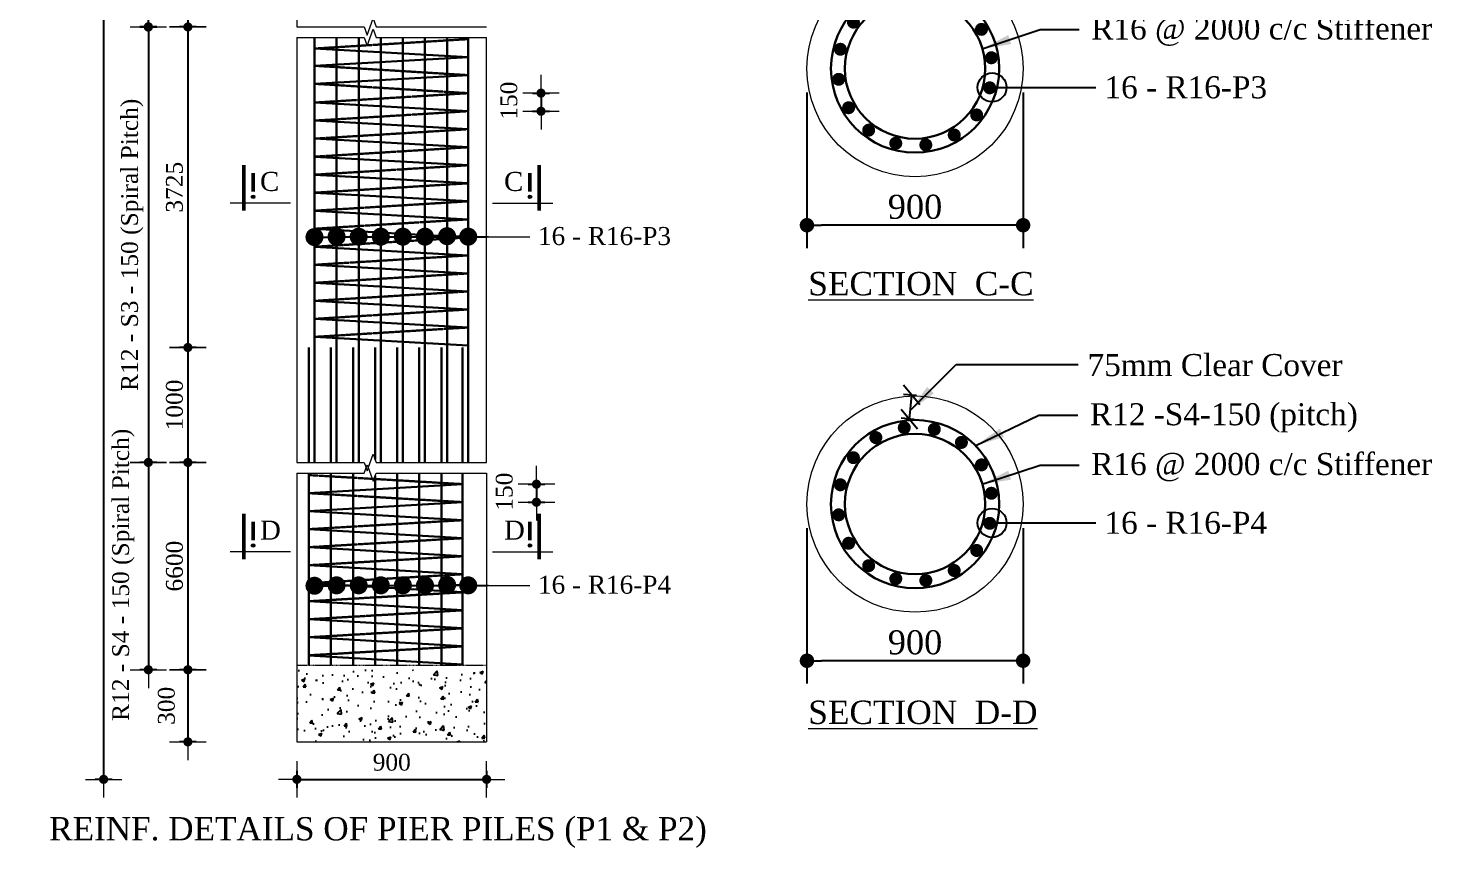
# Model space of a CAD drawing. Header units: inches. Extents: x -396 to 84373, y -33132 to 10226.
# Drawn here: x 43825 to 49669, y 1492 to 4904 of the extents above; entities that cross this region are included whole.
import ezdxf

# ---------------------------------------------------------------- set-up
doc = ezdxf.new("R2010")
doc.units = ezdxf.units.IN
doc.header["$LTSCALE"] = 15
doc.header["$MEASUREMENT"] = 0
doc.header["$PDMODE"] = 3
doc.header["$PDSIZE"] = -15
doc.linetypes.add('DASHED2', pattern=[0.375, 0.25, -0.125])
doc.linetypes.add('DASHEDX2', pattern=[38.099999999999994, 25.4, -12.7])
for name, color, linetype, lineweight in [('dim', 7, 'Continuous', 18), ('L.L', 200, 'Continuous', 18), ('Reinf.', 12, 'Continuous', 30), ('text', 7, 'Continuous', 20)]:
    doc.layers.add(name, color=color, linetype=linetype, lineweight=lineweight)
doc.layers.add('HATCH', color=35, linetype='Continuous')
doc.styles.get("Standard").update_dxf_attribs({"font": 'times.ttf'})
doc.dimstyles.new('ALTER', dxfattribs={"dimtxt": 110, "dimasz": 65, "dimexe": 95, "dimexo": 100, "dimgap": 30, "dimtad": 1, "dimdec": 0, "dimzin": 0, "dimdsep": 46, "dimtxsty": 'Standard', "dimblk": 'DOT', "dimcen": 35, "dimadec": 0, "dimazin": 0, "dimtfac": 1, "dimtdec": 0, "dimtofl": 0, "dimtmove": 0, "dimatfit": 3, "dimfxl": 1, "dimtolj": 1, "dimtzin": 0, "dimarcsym": 0})
doc.dimstyles.new('ISO-25', dxfattribs={"dimtxt": 75, "dimasz": 50, "dimexe": 95, "dimexo": 75.625, "dimgap": 60, "dimtad": 1, "dimdec": 1, "dimdsep": 46, "dimtxsty": 'Standard', "dimblk": 'DOT', "dimcen": 52.5, "dimclrd": 256, "dimclre": 256, "dimclrt": 256, "dimadec": 0, "dimazin": 0, "dimtfac": 1, "dimtdec": 1, "dimtix": 1, "dimtmove": 0, "dimatfit": 3, "dimldrblk": 'DOT', "dimfxl": 1, "dimlwd": -1, "dimarcsym": 0})
doc.dimstyles.new('ISO-70', dxfattribs={"dimscale": 0, "dimtxt": 70, "dimasz": 0.75, "dimexe": 35, "dimexo": 35, "dimgap": 20, "dimtad": 1, "dimdec": 0, "dimlfac": -1, "dimzin": 1, "dimdsep": 46, "dimtxsty": 'Standard', "dimblk": 'DIM', "dimcen": 60, "dimclrd": 256, "dimclre": 256, "dimclrt": 256, "dimadec": 0, "dimazin": 0, "dimtfac": 1, "dimtdec": 0, "dimtix": 1, "dimtofl": 0, "dimtmove": 0, "dimatfit": 3, "dimldrblk": 'DOT', "dimfxl": 35, "dimfxlon": 1, "dimtolj": 1, "dimlwd": 25, "dimarcsym": 0})

# ---------------------------------------------------------------- blocks, each defined once
blk = doc.blocks.new('DIM')
at = {"layer": 'dim'}
for p, q in [((0, -101.4035087719276), (0, 101.4035087719276)), ((-101.4035087719312, 0), (101.4035087719312, 0))]:
    blk.add_line(p, q, dxfattribs=at)
at = {"layer": 'dim', "const_width": 25.35087719298245}
blk.add_lwpolyline([(-12.67543859648868, 0, 1), (12.67543859648868, 0, 1)], format="xyb", close=True, dxfattribs=at)
blk = doc.blocks.new('*D159')
at = {"layer": 'Defpoints', "color": 0, "ltscale": 30, "transparency": 16777216}
for p in [(44414.54111169826, 9169.487489199735), (44139.99270461674, 1777.32630609406), (44868.26930997288, 1777.32630609406)]:
    blk.add_point(p, dxfattribs=at)
at = {"layer": 'dim', "lineweight": -2, "ltscale": 30, "transparency": 16777216}
for p, q in [((44174.99270461674, 9169.487489199735), (44104.99270461674, 9169.487489199735)), ((44174.99270461674, 1777.32630609406), (44104.99270461674, 1777.32630609406))]:
    blk.add_line(p, q, dxfattribs=at)
at = {"layer": 'dim', "lineweight": 25, "ltscale": 30, "transparency": 16777216}
blk.add_line((44139.99270461674, 9168.737489199735), (44139.99270461674, 1778.07630609406), dxfattribs=at)
at = {"layer": 'dim', "lineweight": 25, "ltscale": 30, "transparency": 16777216, "xscale": 0.75, "yscale": 0.75, "zscale": 0.75}
for p, rotation in [((44139.99270461674, 9169.487489199735), 90), ((44139.99270461674, 1777.32630609406), 270)]:
    blk.add_blockref('DIM', p, dxfattribs=dict(at, rotation=rotation))
at = {"layer": 'dim', "lineweight": 15, "ltscale": 30, "transparency": 16777216, "insert": (44084.38708096858, 5473.40689764689), "char_height": 70, "width": 255.1108508614243, "attachment_point": 5, "rotation": 90}
blk.add_mtext('\\A1;33000', dxfattribs=at)
blk = doc.blocks.new('_Dot')
at = {"color": 0, "linetype": 'ByBlock', "lineweight": -2}
blk.add_line((-0.5, 0), (-1, 0), dxfattribs=at)
at = {"color": 0, "linetype": 'ByBlock', "const_width": 0.5}
blk.add_lwpolyline([(-0.25, 0, 1), (0.25, 0, 1)], format="xyb", close=True, dxfattribs=at)
blk = doc.blocks.new('*D180')
at = {"layer": 'Defpoints', "color": 0, "ltscale": 30, "transparency": 16777216}
for p in [(44944.3219415518, 5386.980550556373), (44490.59374327779, 4908.597029409548), (44944.32194155185, 4908.597029409548)]:
    blk.add_point(p, dxfattribs=at)
at = {"layer": 'dim', "lineweight": -2, "ltscale": 30, "transparency": 16777216}
for p, q in [((44525.59374327779, 5386.980550556373), (44455.59374327779, 5386.980550556373)), ((44525.59374327779, 4908.597029409548), (44455.59374327779, 4908.597029409548))]:
    blk.add_line(p, q, dxfattribs=at)
at = {"layer": 'dim', "lineweight": 25, "ltscale": 30, "transparency": 16777216}
blk.add_line((44490.59374327779, 5386.230550556373), (44490.59374327779, 4909.347029409548), dxfattribs=at)
at = {"layer": 'dim', "lineweight": 25, "ltscale": 30, "transparency": 16777216, "xscale": 0.75, "yscale": 0.75, "zscale": 0.75}
for p, rotation in [((44490.59374327779, 5386.980550556373), 90), ((44490.59374327779, 4908.597029409548), 270)]:
    blk.add_blockref('DIM', p, dxfattribs=dict(at, rotation=rotation))
at = {"layer": 'dim', "lineweight": 15, "ltscale": 30, "transparency": 16777216, "insert": (44434.88718235493, 5147.788789982947), "char_height": 70, "attachment_point": 5, "rotation": 90}
blk.add_mtext('\\A1;1275', dxfattribs=at)
blk = doc.blocks.new('*D181')
at = {"layer": 'Defpoints', "color": 0, "ltscale": 30, "transparency": 16777216}
for p in [(44944.3219415518, 4908.597029409548), (44490.59374327838, 3574.43450463821), (44947.03076759282, 3574.43450463821)]:
    blk.add_point(p, dxfattribs=at)
at = {"layer": 'dim', "lineweight": -2, "ltscale": 30, "transparency": 16777216}
for p, q in [((44525.59374327838, 4908.597029409548), (44455.59374327838, 4908.597029409548)), ((44525.59374327838, 3574.43450463821), (44455.59374327838, 3574.43450463821))]:
    blk.add_line(p, q, dxfattribs=at)
at = {"layer": 'dim', "lineweight": 25, "ltscale": 30, "transparency": 16777216}
blk.add_line((44490.59374327838, 4907.847029409548), (44490.59374327838, 3575.18450463821), dxfattribs=at)
at = {"layer": 'dim', "lineweight": 25, "ltscale": 30, "transparency": 16777216, "xscale": 0.75, "yscale": 0.75, "zscale": 0.75}
for p, rotation in [((44490.59374327838, 4908.597029409548), 90), ((44490.59374327838, 3574.43450463821), 270)]:
    blk.add_blockref('DIM', p, dxfattribs=dict(at, rotation=rotation))
at = {"layer": 'dim', "lineweight": 15, "ltscale": 30, "transparency": 16777216, "insert": (44434.88718235552, 4241.515767023865), "char_height": 70, "attachment_point": 5, "rotation": 90}
blk.add_mtext('\\A1;3725', dxfattribs=at)
blk = doc.blocks.new('*D183')
at = {"layer": 'Defpoints', "color": 0, "ltscale": 30, "transparency": 16777216}
for p in [(44326.11648761338, 6691.27574923672), (44402.16911919197, 6691.27574923672), (44490.59374327752, 4909.347029409544)]:
    blk.add_point(p, dxfattribs=at)
at = {"layer": 'dim', "lineweight": -2, "ltscale": 30, "transparency": 16777216}
for p, q in [((44361.11648761338, 6691.27574923672), (44291.11648761338, 6691.27574923672)), ((44361.11648761338, 4909.347029409544), (44291.11648761338, 4909.347029409544))]:
    blk.add_line(p, q, dxfattribs=at)
at = {"layer": 'dim', "lineweight": 25, "ltscale": 30, "transparency": 16777216}
blk.add_line((44326.11648761338, 4910.097029409544), (44326.11648761338, 6690.52574923672), dxfattribs=at)
at = {"layer": 'dim', "lineweight": 25, "ltscale": 30, "transparency": 16777216, "xscale": 0.75, "yscale": 0.75, "zscale": 0.75}
for p, rotation in [((44326.11648761338, 6691.27574923672), 90), ((44326.11648761338, 4909.347029409544), 270)]:
    blk.add_blockref('DIM', p, dxfattribs=dict(at, rotation=rotation))
at = {"layer": 'dim', "lineweight": 15, "ltscale": 30, "transparency": 16777216, "insert": (44259.18065488085, 5800.311389323118), "char_height": 70, "attachment_point": 5, "rotation": 90}
blk.add_mtext('\\A1;R12 - S2 - 125 (Spiral Pitch)', dxfattribs=at)
blk = doc.blocks.new('*D184')
at = {"layer": 'Defpoints', "color": 0, "ltscale": 30, "transparency": 16777216}
for p in [(44490.59374327752, 4907.847029409544), (44326.11648761344, 3096.050983491372), (44566.64637485643, 3096.050983491372)]:
    blk.add_point(p, dxfattribs=at)
at = {"layer": 'dim', "lineweight": -2, "ltscale": 30, "transparency": 16777216}
for p, q in [((44361.11648761344, 4907.847029409544), (44291.11648761344, 4907.847029409544)), ((44361.11648761344, 3096.050983491372), (44291.11648761344, 3096.050983491372))]:
    blk.add_line(p, q, dxfattribs=at)
at = {"layer": 'dim', "lineweight": 25, "ltscale": 30, "transparency": 16777216}
blk.add_line((44326.11648761344, 4907.097029409544), (44326.11648761344, 3096.800983491372), dxfattribs=at)
at = {"layer": 'dim', "lineweight": 25, "ltscale": 30, "transparency": 16777216, "xscale": 0.75, "yscale": 0.75, "zscale": 0.75}
for p, rotation in [((44326.11648761344, 4907.847029409544), 90), ((44326.11648761344, 3096.050983491372), 270)]:
    blk.add_blockref('DIM', p, dxfattribs=dict(at, rotation=rotation))
at = {"layer": 'dim', "lineweight": 15, "ltscale": 30, "transparency": 16777216, "insert": (44259.18065488091, 4001.949006450444), "char_height": 70, "attachment_point": 5, "rotation": 90}
blk.add_mtext('\\A1;R12 - S3 - 150 (Spiral Pitch)', dxfattribs=at)
blk = doc.blocks.new('*D169')
at = {"layer": 'Defpoints', "color": 0, "ltscale": 30, "transparency": 16777216}
for p in [(44944.32194155181, 1896.966938955316), (45734.29699872795, 1896.966938955316), (45734.29699872795, 1777.326306094059)]:
    blk.add_point(p, dxfattribs=at)
at = {"layer": 'dim', "lineweight": -2, "ltscale": 30, "transparency": 16777216}
for p, q in [((44944.32194155181, 1812.326306094059), (44944.32194155181, 1742.326306094059)), ((45734.29699872795, 1812.326306094059), (45734.29699872795, 1742.326306094059))]:
    blk.add_line(p, q, dxfattribs=at)
at = {"layer": 'dim', "lineweight": 25, "ltscale": 30, "transparency": 16777216}
blk.add_line((44945.07194155181, 1777.326306094059), (45733.54699872795, 1777.326306094059), dxfattribs=at)
at = {"layer": 'dim', "lineweight": 25, "ltscale": 30, "transparency": 16777216, "xscale": 0.75, "yscale": 0.75, "zscale": 0.75, "rotation": 180}
blk.add_blockref('DIM', (44944.32194155181, 1777.326306094059), dxfattribs=at)
at = {"layer": 'dim', "lineweight": 25, "ltscale": 30, "transparency": 16777216, "xscale": 0.75, "yscale": 0.75, "zscale": 0.75}
blk.add_blockref('DIM', (45734.29699872795, 1777.326306094059), dxfattribs=at)
at = {"layer": 'dim', "lineweight": 15, "ltscale": 30, "transparency": 16777216, "insert": (45339.30947013988, 1848.032867016914), "char_height": 70, "attachment_point": 5}
blk.add_mtext('\\A1;900', dxfattribs=at)
blk = doc.blocks.new('*D170')
at = {"layer": 'Defpoints', "color": 0, "ltscale": 30, "transparency": 16777216}
for p in [(45734.29699872795, 2233.318953020921), (44490.59374327776, 1933.318953020921), (45734.29699872796, 1933.318953020921)]:
    blk.add_point(p, dxfattribs=at)
at = {"layer": 'dim', "lineweight": -2, "ltscale": 30, "transparency": 16777216}
for p, q in [((44525.59374327776, 2233.318953020921), (44455.59374327776, 2233.318953020921)), ((44525.59374327776, 1933.318953020921), (44455.59374327776, 1933.318953020921))]:
    blk.add_line(p, q, dxfattribs=at)
at = {"layer": 'dim', "lineweight": 25, "ltscale": 30, "transparency": 16777216}
blk.add_line((44490.59374327776, 2232.568953020921), (44490.59374327776, 1934.068953020921), dxfattribs=at)
at = {"layer": 'dim', "lineweight": 25, "ltscale": 30, "transparency": 16777216, "xscale": 0.75, "yscale": 0.75, "zscale": 0.75}
for p, rotation in [((44490.59374327776, 2233.318953020921), 90), ((44490.59374327776, 1933.318953020921), 270)]:
    blk.add_blockref('DIM', p, dxfattribs=dict(at, rotation=rotation))
at = {"layer": 'dim', "lineweight": 15, "ltscale": 30, "transparency": 16777216, "insert": (44401.37265900258, 2083.318953020927), "char_height": 70, "attachment_point": 5, "rotation": 90}
blk.add_mtext('\\A1;300', dxfattribs=at)
blk = doc.blocks.new('*D171')
at = {"layer": 'Defpoints', "color": 0, "ltscale": 30, "transparency": 16777216}
for p in [(44944.3219415519, 3096.050983491379), (44490.59374327869, 2233.318953020921), (44944.32194155185, 2233.318953020921)]:
    blk.add_point(p, dxfattribs=at)
at = {"layer": 'dim', "lineweight": -2, "ltscale": 30, "transparency": 16777216}
for p, q in [((44525.59374327869, 3096.050983491379), (44455.59374327869, 3096.050983491379)), ((44525.59374327869, 2233.318953020921), (44455.59374327869, 2233.318953020921))]:
    blk.add_line(p, q, dxfattribs=at)
at = {"layer": 'dim', "lineweight": 25, "ltscale": 30, "transparency": 16777216}
blk.add_line((44490.59374327869, 3095.300983491379), (44490.59374327869, 2234.068953020921), dxfattribs=at)
at = {"layer": 'dim', "lineweight": 25, "ltscale": 30, "transparency": 16777216, "xscale": 0.75, "yscale": 0.75, "zscale": 0.75}
for p, rotation in [((44490.59374327869, 3096.050983491379), 90), ((44490.59374327869, 2233.318953020921), 270)]:
    blk.add_blockref('DIM', p, dxfattribs=dict(at, rotation=rotation))
at = {"layer": 'dim', "lineweight": 15, "ltscale": 30, "transparency": 16777216, "insert": (44434.98811963052, 2664.684968256137), "char_height": 70, "attachment_point": 5, "rotation": 90}
blk.add_mtext('\\A1;6600', dxfattribs=at)
blk = doc.blocks.new('*D172')
at = {"layer": 'Defpoints', "color": 0, "ltscale": 30, "transparency": 16777216}
for p in [(44455.59374327784, 3096.050983491372), (44326.11648761349, 2233.318953020916), (44566.64637485643, 2233.318953020916)]:
    blk.add_point(p, dxfattribs=at)
at = {"layer": 'dim', "lineweight": -2, "ltscale": 30, "transparency": 16777216}
for p, q in [((44361.11648761349, 3096.050983491372), (44291.11648761349, 3096.050983491372)), ((44361.11648761349, 2233.318953020916), (44291.11648761349, 2233.318953020916))]:
    blk.add_line(p, q, dxfattribs=at)
at = {"layer": 'dim', "lineweight": 25, "ltscale": 30, "transparency": 16777216}
blk.add_line((44326.11648761349, 3095.300983491372), (44326.11648761349, 2234.068953020916), dxfattribs=at)
at = {"layer": 'dim', "lineweight": 25, "ltscale": 30, "transparency": 16777216, "xscale": 0.75, "yscale": 0.75, "zscale": 0.75}
for p, rotation in [((44326.11648761349, 3096.050983491372), 90), ((44326.11648761349, 2233.318953020916), 270)]:
    blk.add_blockref('DIM', p, dxfattribs=dict(at, rotation=rotation))
at = {"layer": 'dim', "lineweight": 15, "ltscale": 30, "transparency": 16777216, "insert": (44222.009336141, 2628.430577550433), "char_height": 70, "attachment_point": 5, "rotation": 90}
blk.add_mtext('\\A1;R12 - S4 - 150 (Spiral Pitch)', dxfattribs=at)
blk = doc.blocks.new('*D173')
at = {"layer": 'Defpoints', "color": 0, "ltscale": 30, "transparency": 16777216}
for p in [(44947.03076759282, 3574.434504638197), (44490.59374327792, 3096.050983491379), (44944.3219415519, 3096.050983491379)]:
    blk.add_point(p, dxfattribs=at)
at = {"layer": 'dim', "lineweight": -2, "ltscale": 30, "transparency": 16777216}
for p, q in [((44525.59374327792, 3574.434504638197), (44455.59374327792, 3574.434504638197)), ((44525.59374327792, 3096.050983491379), (44455.59374327792, 3096.050983491379))]:
    blk.add_line(p, q, dxfattribs=at)
at = {"layer": 'dim', "lineweight": 25, "ltscale": 30, "transparency": 16777216}
blk.add_line((44490.59374327792, 3573.684504638197), (44490.59374327792, 3096.800983491379), dxfattribs=at)
at = {"layer": 'dim', "lineweight": 25, "ltscale": 30, "transparency": 16777216, "xscale": 0.75, "yscale": 0.75, "zscale": 0.75}
for p, rotation in [((44490.59374327792, 3574.434504638197), 90), ((44490.59374327792, 3096.050983491379), 270)]:
    blk.add_blockref('DIM', p, dxfattribs=dict(at, rotation=rotation))
at = {"layer": 'dim', "lineweight": 15, "ltscale": 30, "transparency": 16777216, "insert": (44434.98811962976, 3335.242744064774), "char_height": 70, "attachment_point": 5, "rotation": 90}
blk.add_mtext('\\A1;1000', dxfattribs=at)
blk = doc.blocks.new('*D174')
at = {"layer": 'Defpoints', "color": 0, "ltscale": 30, "transparency": 16777216}
for p in [(47067.66358636528, 2922.892439036754), (47967.66358636528, 2922.892439036754), (47067.66358636528, 2270.888725710865)]:
    blk.add_point(p, dxfattribs=at)
at = {"layer": 'dim', "color": 0, "lineweight": -2, "ltscale": 30, "transparency": 16777216}
for p, q in [((47067.66358636528, 2822.892439036754), (47067.66358636528, 2175.888725710865)), ((47967.66358636528, 2822.892439036754), (47967.66358636528, 2175.888725710865)), ((47907.66358636528, 2270.888725710865), (47127.66358636528, 2270.888725710865))]:
    blk.add_line(p, q, dxfattribs=at)
at = {"layer": 'dim', "color": 0, "lineweight": -2, "ltscale": 30, "transparency": 16777216, "xscale": 60, "yscale": 60, "zscale": 60, "rotation": 180}
blk.add_blockref('_Dot', (47067.66358636528, 2270.888725710865), dxfattribs=at)
at = {"layer": 'dim', "color": 0, "lineweight": -2, "ltscale": 30, "transparency": 16777216, "xscale": 60, "yscale": 60, "zscale": 60}
blk.add_blockref('_Dot', (47967.66358636528, 2270.888725710865), dxfattribs=at)
at = {"layer": 'dim', "color": 0, "lineweight": 15, "ltscale": 30, "transparency": 16777216, "insert": (47517.66358636528, 2346.898098457801), "char_height": 100, "attachment_point": 5}
blk.add_mtext('\\A1;900', dxfattribs=at)
blk = doc.blocks.new('_Oblique')
at = {"color": 0, "linetype": 'ByBlock', "lineweight": -2}
blk.add_line((-0.5, -0.5), (0.5, 0.5), dxfattribs=at)
blk = doc.blocks.new('*D160')
at = {"layer": 'Defpoints', "color": 0, "ltscale": 30, "transparency": 16777216}
for p in [(47503.77218305451, 3376.243336031767), (47559.00884353717, 3370.989046599665), (47549.53921613175, 3271.437889273845)]:
    blk.add_point(p, dxfattribs=at)
at = {"layer": 'dim', "lineweight": -2, "ltscale": 30, "transparency": 16777216}
for p, q in [((47524.1661244772, 3374.303398498256), (47468.92946399454, 3379.557687930359)), ((47514.69649707178, 3274.752241172436), (47459.45983658911, 3280.006530604539))]:
    blk.add_line(p, q, dxfattribs=at)
at = {"layer": 'dim', "lineweight": 25, "ltscale": 30, "transparency": 16777216}
blk.add_line((47494.30255564909, 3276.692178705947), (47503.77218305451, 3376.243336031767), dxfattribs=at)
at = {"layer": 'dim', "lineweight": 25, "ltscale": 30, "transparency": 16777216, "xscale": 75, "yscale": 75, "zscale": 75}
for p, rotation in [((47503.77218305451, 3376.243336031767), 84.56619030632406), ((47494.30255564909, 3276.692178705947), 264.566190306324)]:
    blk.add_blockref('_Oblique', p, dxfattribs=dict(at, rotation=rotation))
at = {"layer": 'dim', "ltscale": 30, "transparency": 16777216, "insert": (47446.52730169112, 3355.253615840599), "char_height": 70, "attachment_point": 5, "rotation": 84.56619030632405}
blk.add_mtext('\\A1;  ', dxfattribs=at)
blk = doc.blocks.new('*D161')
at = {"layer": 'Defpoints', "color": 0, "ltscale": 30, "transparency": 16777216}
for p in [(45655.66318330949, 4632.950445871988), (45657.56530799572, 4557.804875105181), (45960.75597790821, 4557.804875105181)]:
    blk.add_point(p, dxfattribs=at)
at = {"layer": 'dim', "lineweight": -2, "ltscale": 30, "transparency": 16777216}
for p, q in [((45925.75597790821, 4632.950445871988), (45995.75597790821, 4632.950445871988)), ((45925.75597790821, 4557.804875105181), (45995.75597790821, 4557.804875105181))]:
    blk.add_line(p, q, dxfattribs=at)
at = {"layer": 'dim', "lineweight": 25, "ltscale": 30, "transparency": 16777216}
blk.add_line((45960.75597790821, 4632.200445871988), (45960.75597790821, 4558.554875105181), dxfattribs=at)
at = {"layer": 'dim', "lineweight": 25, "ltscale": 30, "transparency": 16777216, "xscale": 0.75, "yscale": 0.75, "zscale": 0.75}
for p, rotation in [((45960.75597790821, 4632.950445871988), 90), ((45960.75597790821, 4557.804875105181), 270)]:
    blk.add_blockref('DIM', p, dxfattribs=dict(at, rotation=rotation))
at = {"layer": 'dim', "lineweight": 15, "ltscale": 30, "transparency": 16777216, "insert": (45827.06244904424, 4601.762763153263), "char_height": 70, "attachment_point": 5, "rotation": 90}
blk.add_mtext('\\A1;150', dxfattribs=at)
blk = doc.blocks.new('*D162')
at = {"layer": 'Defpoints', "color": 0, "ltscale": 30, "transparency": 16777216}
for p in [(45636.50617771468, 3005.752794896963), (45638.4083024009, 2930.607224130156), (45941.59897231341, 2930.607224130156)]:
    blk.add_point(p, dxfattribs=at)
at = {"layer": 'dim', "lineweight": -2, "ltscale": 30, "transparency": 16777216}
for p, q in [((45906.59897231341, 3005.752794896963), (45976.59897231341, 3005.752794896963)), ((45906.59897231341, 2930.607224130156), (45976.59897231341, 2930.607224130156))]:
    blk.add_line(p, q, dxfattribs=at)
at = {"layer": 'dim', "lineweight": 25, "ltscale": 30, "transparency": 16777216}
blk.add_line((45941.59897231341, 3005.002794896963), (45941.59897231341, 2931.357224130156), dxfattribs=at)
at = {"layer": 'dim', "lineweight": 25, "ltscale": 30, "transparency": 16777216, "xscale": 0.75, "yscale": 0.75, "zscale": 0.75}
for p, rotation in [((45941.59897231341, 3005.752794896963), 90), ((45941.59897231341, 2930.607224130156), 270)]:
    blk.add_blockref('DIM', p, dxfattribs=dict(at, rotation=rotation))
at = {"layer": 'dim', "lineweight": 15, "ltscale": 30, "transparency": 16777216, "insert": (45807.90544344942, 2974.565112178239), "char_height": 70, "attachment_point": 5, "rotation": 90}
blk.add_mtext('\\A1;150', dxfattribs=at)
blk = doc.blocks.new('*U151')
at = {"layer": 'Reinf.', "ltscale": 0.05, "const_width": 27}
blk.add_lwpolyline([(-5.166226336928958, -12.47237368890274, 1), (5.166226336928958, 12.47237368890274, 1)], format="xyb", close=True, dxfattribs=at)
blk = doc.blocks.new('*U152')
at = {"layer": 'dim', "color": 0, "linetype": 'ByBlock', "lineweight": -2, "transparency": 16777216}
for p, rotation in [((43888.39809474447, -12946.45468116769), 134.9999999999999), ((44006.64698334986, -12905.08461879408), 112.5), ((44131.72634874087, -12912.11555547326), 89.99999999999997), ((44244.593991384, -12966.47709483142), 67.49999999999999), ((43794.98200428604, -13029.92752561825), 157.5), ((44328.06683583456, -13059.89318528985), 44.99999999999996), ((43740.62046492788, -13142.79516826138), 180), ((44369.43689820817, -13178.14207389524), 22.49999999999994), ((43733.5895282487, -13267.87453365239), 202.4999999999999), ((43774.95959062231, -13386.12342225778), 224.9999999999999), ((44308.04442217083, -13416.08908192938), 337.4999999999999), ((43858.43243507287, -13479.53951271621), 247.5), ((44214.6283317124, -13499.56192637994), 315.0000000000001), ((43971.300077716, -13533.90105207437), 270), ((44096.37944310701, -13540.93198875355), 292.4999999999999)]:
    blk.add_blockref('*U151', p, dxfattribs=dict(at, rotation=rotation))
blk.add_blockref('*U151', (44362.40596152899, -13303.22143928625), dxfattribs=at)
blk = doc.blocks.new('*D163')
at = {"layer": 'Defpoints', "color": 0, "ltscale": 30, "transparency": 16777216}
for p in [(47067.66358636528, 4735.354191513332), (47967.66358636528, 4735.354191513332), (47067.66358636528, 4083.350478187444)]:
    blk.add_point(p, dxfattribs=at)
at = {"layer": 'dim', "color": 0, "lineweight": -2, "ltscale": 30, "transparency": 16777216}
for p, q in [((47067.66358636528, 4635.354191513332), (47067.66358636528, 3988.350478187444)), ((47967.66358636528, 4635.354191513332), (47967.66358636528, 3988.350478187444)), ((47907.66358636528, 4083.350478187444), (47127.66358636528, 4083.350478187444))]:
    blk.add_line(p, q, dxfattribs=at)
at = {"layer": 'dim', "color": 0, "lineweight": -2, "ltscale": 30, "transparency": 16777216, "xscale": 60, "yscale": 60, "zscale": 60, "rotation": 180}
blk.add_blockref('_Dot', (47067.66358636528, 4083.350478187444), dxfattribs=at)
at = {"layer": 'dim', "color": 0, "lineweight": -2, "ltscale": 30, "transparency": 16777216, "xscale": 60, "yscale": 60, "zscale": 60}
blk.add_blockref('_Dot', (47967.66358636528, 4083.350478187444), dxfattribs=at)
at = {"layer": 'dim', "color": 0, "lineweight": 15, "ltscale": 30, "transparency": 16777216, "insert": (47517.66358636528, 4159.359850934379), "char_height": 100, "attachment_point": 5}
blk.add_mtext('\\A1;900', dxfattribs=at)
blk = doc.blocks.new('*U153')
at = {"layer": 'Reinf.', "ltscale": 0.05, "const_width": 27}
blk.add_lwpolyline([(-5.166226336928958, -12.47237368890274, 1), (5.166226336928958, 12.47237368890274, 1)], format="xyb", close=True, dxfattribs=at)
blk = doc.blocks.new('*U154')
at = {"layer": 'dim', "color": 0, "linetype": 'ByBlock', "lineweight": -2, "transparency": 16777216}
for p, rotation in [((43888.39809474447, -12946.45468116769), 134.9999999999999), ((44006.64698334986, -12905.08461879408), 112.5), ((44131.72634874087, -12912.11555547326), 89.99999999999997), ((44244.593991384, -12966.47709483142), 67.49999999999999), ((43794.98200428604, -13029.92752561825), 157.5), ((44328.06683583456, -13059.89318528985), 44.99999999999996), ((43740.62046492788, -13142.79516826138), 180), ((44369.43689820817, -13178.14207389524), 22.49999999999994), ((43733.5895282487, -13267.87453365239), 202.4999999999999), ((43774.95959062231, -13386.12342225778), 224.9999999999999), ((44308.04442217083, -13416.08908192938), 337.4999999999999), ((43858.43243507287, -13479.53951271621), 247.5), ((44214.6283317124, -13499.56192637994), 315.0000000000001), ((43971.300077716, -13533.90105207437), 270), ((44096.37944310701, -13540.93198875355), 292.4999999999999)]:
    blk.add_blockref('*U153', p, dxfattribs=dict(at, rotation=rotation))
blk.add_blockref('*U153', (44362.40596152899, -13303.22143928625), dxfattribs=at)

msp = doc.modelspace()

# ---------------------------------------------------------------- hatches: boundary and pattern name
at = {"layer": 'HATCH', "ltscale": 30}
h = msp.add_hatch(dxfattribs=at)
h.set_pattern_fill('AR-CONC', color=256, scale=20, style=0)
h.set_pattern_definition([(49.99999999999999, (50407.5937432772, 53786.41352099206), (143.4520365201507, -12.55042699651902), [15, -165]), (355, (50407.5937432772, 53786.41352099206), (-27.7502667226, 150.4384267400024), [12, -132]), (100.4514, (50419.54807927719, 53785.36765299206), (115.7018763428043, 137.8879084121907), [12.74803799999993, -140.2284223999989]), (46.18420000000002, (50407.5937432772, 53826.41352099206), (213.4482097251289, -33.10380286580362), [22.49999999999986, -247.4999999999989]), (96.63559999999998, (50425.3810922772, 53823.65485959206), (186.9325411097407, 194.8235741800883), [19.12205759999986, -210.3425999999989]), (351.1842, (50407.5937432772, 53826.41352099206), (186.9323890267254, 194.8237201850649), [18, -198]), (21, (50427.5937432772, 53816.41352099206), (119.3814104236923, -80.52377813306776), [15, -165]), (326.0000000000001, (50427.5937432772, 53816.41352099206), (48.66306638431634, 145.0300090093706), [12, -132]), (71.4514, (50437.5421898772, 53809.70319979207), (168.044525716298, 64.50609934199048), [12.748038, -140.2284224]), (37.50000000000001, (50407.5937432772, 53786.41352099206), (2.431971063458134, 66.5787707662623), [0, -130.4, 0, -134, 0, -132.5]), (7.499999999999999, (50407.5937432772, 53786.41352099206), (52.61390748842972, 78.88234237647205), [0, -76.39999999999999, 0, -127.4, 0, -50.5]), (327.5, (50362.9937432772, 53786.41352099206), (106.7644872344818, -4.51097434687596), [0, -50, 0, -156, 0, -207]), (317.5, (50342.9937432772, 53786.41352099206), (116.6372338684772, 20.02099646646353), [0, -65, 0, -103.6, 0, -147])])
h.paths.add_polyline_path([(45734.29699872793, 2233.31895302092), (44944.32194155181, 2233.31895302092), (44944.32194155181, 1933.31895302092), (45734.29699872794, 1933.31895302092)])
at = {"layer": 'text', "ltscale": 5}
h = msp.add_hatch(color=5, dxfattribs=at)
h.set_gradient(color1=(0, 0, 255), one_color=1, tint=1, name='CYLINDER')
h.paths.add_polyline_path([(44754.64290689126, 4201.58837336921, 1), (44769.51711149585, 4201.58837336921, 1)])
h = msp.add_hatch(color=5, dxfattribs=at)
h.set_gradient(color1=(0, 0, 255), one_color=1, tint=1, name='CYLINDER')
h.paths.add_polyline_path([(45922.02245996792, 4201.58837336921, -1), (45907.14825536333, 4201.58837336921, -1)])
h = msp.add_hatch(color=5, dxfattribs=at)
h.set_gradient(color1=(0, 0, 255), one_color=1, tint=1, name='CYLINDER')
h.paths.add_polyline_path([(44754.64290689126, 2750.601096015569, 1), (44769.51711149585, 2750.601096015569, 1)])
h = msp.add_hatch(color=5, dxfattribs=at)
h.set_gradient(color1=(0, 0, 255), one_color=1, tint=1, name='CYLINDER')
h.paths.add_polyline_path([(45922.02245996792, 2750.601096015569, -1), (45907.14825536333, 2750.601096015569, -1)])

# ---------------------------------------------------------------- linework, layer by layer
at = {"layer": 'L.L', "ltscale": 5}
for p, q in [((44944.32194155181, 4864.524466379851), (44944.32194155181, 3096.050983491376)), ((44944.32194155186, 3051.978420461683), (44944.32194155186, 2252.835792468743)), ((44944.32194155181, 2252.835792468744), (44944.32194155181, 1933.31895302092)), ((45734.29699872793, 2254.173235535971), (45734.29699872794, 1933.31895302092)), ((44944.32194155181, 1933.31895302092), (45734.29699872794, 1933.31895302092))]:
    msp.add_line(p, q, dxfattribs=at)
at = {"layer": 'L.L', "linetype": 'DASHED2'}
msp.add_line((44944.32194155181, 2252.835792468744), (45734.29699872793, 2252.835792468779), dxfattribs=at)
at = {"layer": 'L.L', "ltscale": 5}
for points in [[(44944.32194155178, 7300.470938861843), (44944.32194155183, 4908.597029409546), (45224.32194155185, 4908.597029409553), (45236.82194155185, 4874.253561666534), (45261.82194155185, 4942.940497152573), (45274.32194155185, 4908.597029409553), (45734.29699872796, 4908.59702940956)], [(44944.32194155181, 4864.524466379851), (45224.32194155183, 4864.524466379858), (45236.82194155183, 4830.180998636839), (45261.82194155183, 4898.867934122878), (45274.32194155183, 4864.524466379858), (45734.29699872794, 4864.524466379866)], [(44944.32194155151, 3096.050983491363), (45224.32194155153, 3096.05098349137), (45236.82194155153, 3061.70751574835), (45261.82194155153, 3130.39445123439), (45274.32194155153, 3096.05098349137), (45734.29699872759, 3096.050983491377), (45734.29699872789, 4864.524466379866)], [(44944.32194155156, 3051.97842046167), (45224.32194155158, 3051.978420461663), (45236.82194155158, 3086.321888204682), (45261.82194155158, 3017.634952718643), (45274.32194155158, 3051.978420461663), (45734.29699872764, 3051.978420461655), (45734.29699872794, 2252.835792468779)]]:
    msp.add_lwpolyline(points, dxfattribs=at)
for centre in [(47517.66358636528, 4735.354191513332), (47517.66358636528, 2922.892439036754)]:
    msp.add_circle(centre, 450, dxfattribs=at)
at = {"layer": 'Reinf.', "linetype": 'DASHEDX2', "ltscale": 0.006999999999999999}
for p, q in [((45017.59025081959, 4818.62570811538), (45657.5653079957, 4857.804875105179)), ((45017.59025081959, 4818.62570811538), (45657.5653079957, 4857.804875105179)), ((45017.59025081959, 4746.984042094979), (45657.5653079957, 4707.804875105179)), ((45017.59025081959, 4746.984042094979), (45657.5653079957, 4707.804875105179)), ((45017.59025081959, 4671.984042094979), (45657.5653079957, 4632.804875105179)), ((45017.59025081959, 4593.62570811538), (45657.5653079957, 4632.804875105179)), ((45017.59025081959, 4518.62570811538), (45657.5653079957, 4557.804875105179)), ((45017.59025081959, 4518.62570811538), (45657.5653079957, 4557.804875105179)), ((45017.59025081959, 4443.62570811538), (45657.5653079957, 4482.804875105179)), ((45017.59025081959, 4443.62570811538), (45657.5653079957, 4482.804875105179)), ((45017.59025081959, 4368.62570811538), (45657.5653079957, 4407.804875105179)), ((45017.59025081959, 4368.62570811538), (45657.5653079957, 4407.804875105179)), ((45017.59025081959, 4293.62570811538), (45657.5653079957, 4332.804875105179)), ((45017.59025081959, 4293.62570811538), (45657.5653079957, 4332.804875105179)), ((45017.59025081959, 4218.62570811538), (45657.5653079957, 4257.804875105179)), ((45017.59025081959, 4143.62570811538), (45657.5653079957, 4182.804875105179)), ((45017.59025081959, 4068.62570811538), (45657.5653079957, 4107.804875105179)), ((45017.59025081959, 3993.62570811538), (45657.5653079957, 4032.804875105179)), ((45017.59025081959, 3918.62570811538), (45657.5653079957, 3957.804875105179)), ((45017.59025081959, 3843.62570811538), (45657.5653079957, 3882.804875105179)), ((45017.59025081959, 3768.62570811538), (45657.5653079957, 3807.804875105179)), ((45017.59025081959, 3693.62570811538), (45657.5653079957, 3732.804875105179)), ((45017.59025081959, 3618.62570811538), (45657.5653079957, 3657.804875105179)), ((45634.02863743391, 3005.863855126034), (44994.0535802578, 3043.363855126034)), ((45634.02863743391, 2930.863855126034), (44994.0535802578, 2968.363855126034)), ((45634.02863743391, 2855.863855126034), (44994.0535802578, 2818.363855126034)), ((45634.02863743391, 2780.863855126034), (44994.0535802578, 2743.363855126034)), ((45634.02863743391, 2705.863855126034), (44994.0535802578, 2668.363855126034)), ((45634.02863743391, 2630.863855126034), (44994.0535802578, 2593.363855126034)), ((45634.02863743391, 2555.863855126034), (44994.0535802578, 2518.363855126034)), ((45634.02863743391, 2480.863855126034), (44994.0535802578, 2443.363855126034)), ((45634.02863743391, 2405.863855126034), (44994.0535802578, 2368.363855126034)), ((45634.02863743391, 2330.863855126034), (44994.0535802578, 2293.363855126034))]:
    msp.add_line(p, q, dxfattribs=at)
at = {"layer": 'Reinf.', "ltscale": 5}
for p, q in [((45109.59025081959, 4020.623552318444), (45109.59025081959, 4864.524466379855)), ((45201.59025081961, 4020.623552318444), (45201.59025081961, 4864.524466379858)), ((45293.59025081961, 4020.623552318444), (45293.59025081961, 4864.524466379858)), ((45385.59025081962, 4020.623552318444), (45385.59025081962, 4864.524466379858)), ((45477.59025081962, 4020.623552318444), (45477.59025081962, 4864.524466379862)), ((45569.59025081964, 4020.623552318444), (45569.59025081964, 4864.524466379866)), ((45657.5653079957, 4782.804875105179), (45017.59025081959, 4818.62570811538)), ((45657.5653079957, 4782.804875105179), (45017.59025081959, 4818.62570811538)), ((45657.5653079957, 4782.804875105179), (45017.59025081959, 4746.984042094979)), ((45657.5653079957, 4782.804875105179), (45017.59025081959, 4746.984042094979)), ((45657.5653079957, 4707.804875105179), (45017.59025081959, 4671.984042094979)), ((45657.5653079957, 4707.804875105179), (45017.59025081959, 4671.984042094979)), ((45657.5653079957, 4557.804875105179), (45017.59025081959, 4593.62570811538)), ((45657.5653079957, 4557.804875105179), (45017.59025081959, 4593.62570811538)), ((45657.5653079957, 4482.804875105179), (45017.59025081959, 4518.62570811538)), ((45657.5653079957, 4482.804875105179), (45017.59025081959, 4518.62570811538)), ((45657.5653079957, 4407.804875105179), (45017.59025081959, 4443.62570811538)), ((45657.5653079957, 4407.804875105179), (45017.59025081959, 4443.62570811538)), ((45657.5653079957, 4332.804875105179), (45017.59025081959, 4368.62570811538)), ((45657.5653079957, 4332.804875105179), (45017.59025081959, 4368.62570811538)), ((45657.5653079957, 4257.804875105179), (45017.59025081959, 4293.62570811538)), ((45657.5653079957, 4257.804875105179), (45017.59025081959, 4293.62570811538)), ((45657.5653079957, 4182.804875105179), (45017.59025081959, 4218.62570811538)), ((45657.5653079957, 4182.804875105179), (45017.59025081959, 4218.62570811538)), ((45657.5653079957, 4107.804875105179), (45017.59025081959, 4143.62570811538)), ((45657.5653079957, 4107.804875105179), (45017.59025081959, 4143.62570811538)), ((45657.5653079957, 4032.804875105179), (45017.59025081959, 4068.62570811538)), ((45109.59025081959, 3096.05098349139), (45109.59025081959, 4068.523794534573)), ((45201.59025081961, 3096.05098349139), (45201.59025081961, 4068.523794534573)), ((45293.59025081962, 3096.05098349139), (45293.59025081961, 4068.523794534573)), ((45385.59025081962, 3096.05098349139), (45385.59025081962, 4068.523794534573)), ((45477.59025081962, 3096.05098349139), (45477.59025081962, 4068.523794534573)), ((45569.59025081964, 3096.05098349139), (45569.59025081964, 4068.523794534573)), ((45657.5653079957, 3957.804875105179), (45017.59025081959, 3993.62570811538)), ((45657.5653079957, 3882.804875105179), (45017.59025081959, 3918.62570811538)), ((45657.5653079957, 3807.804875105179), (45017.59025081959, 3843.62570811538)), ((45657.5653079957, 3732.804875105179), (45017.59025081959, 3768.62570811538)), ((45657.5653079957, 3657.804875105179), (45017.59025081959, 3693.62570811538)), ((45657.5653079957, 3582.804875105179), (45017.59025081959, 3618.62570811538)), ((45086.05358025782, 3574.434504638195), (45086.05358025781, 3096.050983491366)), ((45178.05358025782, 3574.434504638195), (45178.05358025782, 3096.050983491368)), ((45270.05358025783, 3574.434504638195), (45270.05358025782, 3107.778209763837)), ((45362.05358025784, 3574.434504638195), (45362.05358025783, 3096.050983491372)), ((45454.05358025785, 3574.434504638195), (45454.05358025784, 3096.050983491374)), ((45546.05358025785, 3574.434504638195), (45546.05358025785, 3096.050983491374)), ((45086.05358025781, 3051.978420461666), (45086.05358025779, 2252.83579246875)), ((45109.59025081959, 3096.050983491376), (45109.59025081959, 3096.050983491379)), ((45178.05358025782, 3051.978420461664), (45178.0535802578, 2252.835792468753)), ((45201.59025081961, 3096.050983491372), (45201.59025081961, 3096.050983491379)), ((45270.05358025782, 3040.251194189053), (45270.05358025781, 2252.835792468759)), ((45293.59025081961, 3096.050983491372), (45293.59025081961, 3096.050983491379)), ((45362.05358025783, 3051.978420461661), (45362.05358025782, 2252.835792468761)), ((45385.59025081962, 3096.050983491372), (45385.59025081962, 3096.050983491379)), ((45454.05358025784, 3051.978420461659), (45454.05358025782, 2252.835792468764)), ((45477.59025081962, 3096.050983491368), (45477.59025081962, 3096.050983491379)), ((45546.05358025785, 3051.978420461659), (45546.05358025783, 2252.835792468768)), ((45569.59025081964, 3096.050983491365), (45569.59025081964, 3096.050983491379)), ((44994.0535802578, 2968.363855126034), (45634.02863743391, 3005.863855126034)), ((44994.0535802578, 2968.363855126034), (45634.02863743391, 3005.863855126034)), ((44994.0535802578, 2893.363855126034), (45634.02863743391, 2930.863855126034)), ((44994.0535802578, 2893.363855126034), (45634.02863743391, 2930.863855126034)), ((44994.0535802578, 2893.363855126034), (45634.02863743391, 2855.863855126034)), ((44994.0535802578, 2893.363855126034), (45634.02863743391, 2855.863855126034)), ((44994.0535802578, 2818.363855126034), (45634.02863743391, 2780.863855126034)), ((44994.0535802578, 2818.363855126034), (45634.02863743391, 2780.863855126034)), ((44994.0535802578, 2743.363855126034), (45634.02863743391, 2705.863855126034)), ((44994.0535802578, 2743.363855126034), (45634.02863743391, 2705.863855126034)), ((44994.0535802578, 2668.363855126034), (45634.02863743391, 2630.863855126034)), ((44994.0535802578, 2668.363855126034), (45634.02863743391, 2630.863855126034)), ((44994.0535802578, 2593.363855126034), (45634.02863743391, 2555.863855126034)), ((44994.0535802578, 2518.363855126034), (45634.02863743391, 2480.863855126034)), ((44994.0535802578, 2518.363855126034), (45634.02863743391, 2480.863855126034)), ((44994.0535802578, 2443.363855126034), (45634.02863743391, 2405.863855126034)), ((44994.0535802578, 2368.363855126034), (45634.02863743391, 2330.863855126034)), ((44994.0535802578, 2368.363855126034), (45634.02863743391, 2330.863855126034)), ((44994.0535802578, 2293.363855126034), (45634.02863743391, 2255.863855126034))]:
    msp.add_line(p, q, dxfattribs=at)
at = {"layer": 'Reinf.', "linetype": 'DASHEDX2', "ltscale": 0.01}
for p, q in [((45634.02863743391, 2555.863855126034), (44994.0535802578, 2518.363855126034)), ((45634.02863743391, 2480.863855126034), (44994.0535802578, 2443.363855126034)), ((45634.02863743391, 2405.863855126034), (44994.0535802578, 2368.363855126034)), ((45634.02863743391, 2330.863855126034), (44994.0535802578, 2293.363855126034))]:
    msp.add_line(p, q, dxfattribs=at)
at = {"layer": 'Reinf.', "ltscale": 5}
for points in [[(45017.59025081959, 4020.623552318451), (45017.59025081959, 4864.524466379851)], [(45657.5653079957, 4020.623552318437), (45657.5653079957, 4864.524466379866)], [(45017.59025081959, 3096.05098349139), (45017.59025081959, 4068.52379453458)], [(45657.5653079957, 3096.05098349139), (45657.5653079957, 4068.523794534565)], [(44994.05358025781, 3574.434504638195), (44994.0535802578, 3096.050983491365)], [(45634.02863743392, 3574.434504638195), (45634.02863743392, 3096.050983491376)], [(44994.0535802578, 3051.978420461668), (44994.05358025779, 2252.835792468746)], [(45017.59025081959, 3096.050983491379), (45017.59025081959, 3096.050983491379)], [(45634.02863743392, 3051.978420461657), (45634.02863743391, 2252.835792468775)], [(45657.5653079957, 3096.050983491365), (45657.5653079957, 3096.050983491379)]]:
    msp.add_lwpolyline(points, dxfattribs=at)
at = {"layer": 'Reinf.', "ltscale": 0.05}
for centre, radius in [((47517.66358636528, 4735.354191513332), 349.9999999999998), ((47517.66358636528, 4735.354191513332), 291.9999999999998), ((47517.66358636528, 2922.892439036754), 349.9999999999998), ((47517.66358636528, 2922.892439036754), 291.9999999999998)]:
    msp.add_circle(centre, radius, dxfattribs=at)
at = {"layer": 'text', "ltscale": 5}
for p, q in [((44917.42397341067, 4175.748663292601), (44666.25843918328, 4175.748663292601)), ((45759.24139344851, 4175.748663292601), (46010.4069276759, 4175.748663292601)), ((44917.42397341067, 2724.76138593896), (44666.25843918328, 2724.76138593896)), ((45759.24139344851, 2724.76138593896), (46010.4069276759, 2724.76138593896))]:
    msp.add_line(p, q, dxfattribs=at)
for points, const_width in [([(44723.75133489422, 4144.462348026485), (44723.75133489422, 4333.455711389193)], 14.87420460458786), ([(45952.91403196497, 4144.462348026485), (45952.91403196497, 4333.455711389193)], 14.87420460458787), ([(44762.08000919355, 4222.419601053756), (44762.08000919355, 4300.376854081027)], 14.87420460458786), ([(45914.58535766563, 4222.419601053756), (45914.58535766563, 4300.376854081027)], 14.87420460458787), ([(44723.75133489422, 2693.475070672845), (44723.75133489422, 2882.468434035552)], 14.87420460458786), ([(45952.91403196497, 2693.475070672845), (45952.91403196497, 2882.468434035552)], 14.87420460458787), ([(44762.08000919355, 2771.432323700115), (44762.08000919355, 2849.389576727386)], 14.87420460458786), ([(45914.58535766563, 2771.432323700115), (45914.58535766563, 2849.389576727386)], 14.87420460458787)]:
    msp.add_lwpolyline(points, dxfattribs=dict(at, const_width=const_width))
for centre in [(44762.08000919355, 4201.58837336921), (45914.58535766563, 4201.58837336921), (44762.08000919355, 2750.601096015569), (45914.58535766563, 2750.601096015569)]:
    msp.add_circle(centre, 7.437102302293932, dxfattribs=at)

# ---------------------------------------------------------------- block references
at = {"layer": 'dim'}
for name, p in [('*U154', (3466.15037313685, 17958.36249528715)), ('*U152', (3466.15037313685, 16145.90074281057))]:
    msp.add_blockref(name, p, dxfattribs=at)

# ---------------------------------------------------------------- texts
at = {"layer": 'text'}
for s, height, p in [('C', 79.3290912244686, (44790.94746331622, 4225.880886661515)), ('C', 79.3290912244686, (45806.73752897427, 4225.880886661515)), ('16 - R16-P3', 75, (45948.05688081703, 4000.916236495148)), ('D', 79.3290912244686, (44790.94746331622, 2774.893609307874)), ('D', 79.3290912244686, (45806.73752897427, 2774.893609307874)), ('16 - R16-P4', 75, (45948.05688081703, 2549.928959141507))]:
    msp.add_text(s, height=height, dxfattribs=at).set_placement(p)
at = {"layer": 'text', "ltscale": 5}
msp.add_text('REINF. DETAILS OF PIER PILES (P1 & P2)', height=96.80000000000001, dxfattribs=at).set_placement((43913.22331800377, 1523.428009794159))
at = {"layer": 'text', "ltscale": 30, "attachment_point": 1}
for s, insert, char_height, width in [('R16 @ 2000 c/c Stiffener', (48251.14556333212, 4947.799343368175), 91.66666666666664, 1509.737616753193), ('16 - R16-P3', (48306.26665738232, 4703.17333662636), 91.66666666666664, 1439.405931506963), ('{\\LSECTION  C-C}', (47073.22735978832, 3888.88439758528), 97.19999999999999, 6300.512906485479), ('75mm Clear Cover', (48235.86693971883, 3547.302519970915), 91.66666666666664, 1538.127872553379), ('R12 -S4-150 (pitch)', (48245.82792570148, 3342.574076005649), 91.66666666666664, 1509.737616753193), ('R16 @ 2000 c/c Stiffener', (48251.14556333212, 3135.337590891597), 91.66666666666664, 1509.737616753193), ('16 - R16-P4', (48306.26665738232, 2890.711584149782), 91.66666666666664, 1439.405931506963), ('{\\LSECTION  D-D}', (47073.22735978832, 2104.946353162901), 97.19999999999999, 6300.512906485479)]:
    msp.add_mtext(s, dxfattribs=dict(at, insert=insert, char_height=char_height, width=width))

# ---------------------------------------------------------------- dimensions: what is measured, and where the dimension line sits
at = {"layer": 'dim', "lineweight": 15, "ltscale": 30}
for base, p1, p2, text, override, picture, middle in [((44139.99270461674, 1777.32630609406), (44414.54111169824, 9169.487489199731), (44868.26930997286, 1777.326306094059), '33000', {"dimscale": 1}, '*D159', (44139.99270461674, 5473.40689764689)), ((45960.75597790821, 4557.804875105181), (45655.66318330948, 4632.950445871986), (45657.5653079957, 4557.804875105179), '150', {"dimscale": 1, "dimtmove": 2}, '*D161', (45827.06244904424, 4601.762763153263)), ((44326.11648761349, 2233.318953020916), (44455.59374327782, 3096.05098349137), (44566.64637485641, 2233.318953020915), 'R12 - S4 - 150 (Spiral Pitch)', {"dimscale": 1, "dimtmove": 1}, '*D172', (44288.94516887352, 2628.430577550433)), ((45941.59897231341, 2930.607224130156), (45636.50617771466, 3005.752794896962), (45638.40830240089, 2930.607224130155), '150', {"dimscale": 1, "dimtmove": 2}, '*D162', (45807.90544344942, 2974.565112178239)), ((44490.59374327776, 1933.318953020921), (45734.29699872794, 2233.31895302092), (45734.29699872795, 1933.31895302092), '300', {"dimscale": 1, "dimtmove": 1}, '*D170', (44456.97828265074, 2083.318953020927))]:
    dim = msp.add_linear_dim(base=base, p1=p1, p2=p2, angle=90, text=text, dimstyle='ISO-70', override=override, dxfattribs=at)
    dim.commit()
    dim.dimension.update_dxf_attribs({"geometry": picture, "text_midpoint": middle, "dimtype": 160})
for base, p1, p2, angle, text, picture, middle in [((44326.11648761338, 6691.27574923672), (44490.59374327751, 4909.347029409542), (44402.16911919196, 6691.275749236716), 270, 'R12 - S2 - 125 (Spiral Pitch)', '*D183', (44259.18065488085, 5800.311389323118)), ((44490.59374327779, 4908.597029409548), (44944.32194155178, 5386.980550556371), (44944.32194155183, 4908.597029409546), 90, '1275', '*D180', (44434.88718235493, 5147.788789982947)), ((44326.11648761344, 3096.050983491372), (44490.59374327751, 4907.847029409542), (44566.64637485641, 3096.05098349137), 90, 'R12 - S3 - 150 (Spiral Pitch)', '*D184', (44259.18065488091, 4001.949006450444)), ((44490.59374327838, 3574.43450463821), (44944.32194155178, 4908.597029409546), (44947.03076759281, 3574.434504638208), 90, '3725', '*D181', (44434.88718235552, 4241.515767023865)), ((44490.59374327792, 3096.050983491379), (44947.03076759281, 3574.434504638195), (44944.32194155188, 3096.050983491377), 90, '1000', '*D173', (44434.98811962976, 3335.242744064774)), ((44490.59374327869, 2233.318953020921), (44944.32194155188, 3096.050983491377), (44944.32194155183, 2233.31895302092), 90, '6600', '*D171', (44434.98811963052, 2664.684968256137))]:
    dim = msp.add_linear_dim(base=base, p1=p1, p2=p2, angle=angle, text=text, dimstyle='ISO-70', override={"dimscale": 1, "dimtmove": 1}, dxfattribs=at)
    dim.commit()
    dim.dimension.update_dxf_attribs({"geometry": picture, "text_midpoint": middle})
for base, p1, p2, picture, middle in [((47067.66358636528, 4083.350478187444), (47967.66358636528, 4735.354191513332), (47067.66358636528, 4735.354191513332), '*D163', (47517.66358636528, 4159.359850934379)), ((47067.66358636528, 2270.888725710865), (47967.66358636528, 2922.892439036754), (47067.66358636528, 2922.892439036754), '*D174', (47517.66358636528, 2346.898098457801))]:
    dim = msp.add_linear_dim(base=base, p1=p1, p2=p2, dimstyle='ALTER', override={"dimtxt": 100, "dimasz": 60, "dimgap": 25}, dxfattribs=at)
    dim.commit()
    dim.dimension.update_dxf_attribs({"geometry": picture, "text_midpoint": middle})
at = {"layer": 'dim', "ltscale": 30}
dim = msp.add_linear_dim(base=(47503.77218305451, 3376.243336031767), p1=(47549.53921613176, 3271.437889273846), p2=(47559.00884353719, 3370.989046599665), angle=84.5661903063199, text='  ', dimstyle='ISO-70', override={"dimscale": 1, "dimasz": 75, "dimblk1": 'Oblique', "dimblk2": 'Oblique', "dimsah": 1}, dxfattribs=at)
dim.commit()
dim.dimension.update_dxf_attribs({"geometry": '*D160', "text_midpoint": (47501.28014592823, 3350.045348571385), "dimtype": 161})
at = {"layer": 'dim', "lineweight": 15, "ltscale": 30}
dim = msp.add_linear_dim(base=(45734.29699872795, 1777.326306094059), p1=(44944.32194155181, 1896.966938955316), p2=(45734.29699872795, 1896.966938955316), text='900', dimstyle='ISO-70', override={"dimscale": 1, "dimgap": 35, "dimtmove": 1}, dxfattribs=at)
dim.commit()
dim.dimension.update_dxf_attribs({"geometry": '*D169', "text_midpoint": (45339.30947013988, 1777.326306094059), "dimtype": 160})

# ---------------------------------------------------------------- leaders
at = {"layer": 'text', "lineweight": 13, "ltscale": 30}
for points, override in [([(47797.78420483339, 4817.794710125523), (48037.9323719902, 4897.803355585025), (48200.27917460669, 4897.803355585025)], {"dimasz": 120, "dimtad": 0}), ([(47838.29565570454, 4656.831607199467), (48270.39315965609, 4656.831607199467)], {"dimasz": 120, "dimtad": 0, "dimldrblk": 'DotBlank'}), ([(47497.63100436529, 3311.683093090856), (47688.22970587777, 3504.279078611289), (48196.26045137514, 3504.279078611289)], {"dimasz": 120, "dimtad": 0}), ([(47771.11997670085, 3167.320239412553), (48032.61473435957, 3292.578088222499), (48194.96153697606, 3292.578088222499)], {"dimasz": 120, "dimtad": 0}), ([(47797.78420483339, 3005.332957648945), (48037.9323719902, 3085.341603108447), (48200.27917460669, 3085.341603108447)], {"dimasz": 120, "dimtad": 0}), ([(47838.29565570454, 2844.369854722889), (48270.39315965609, 2844.369854722889)], {"dimasz": 120, "dimtad": 0, "dimldrblk": 'DotBlank'})]:
    msp.add_leader(points, dimstyle='ALTER', override=override, dxfattribs=at)
at = {"layer": 'text', "lineweight": 15, "ltscale": 5}
for points in [[(45017.59025081959, 4034.002931331235), (45858.08966252697, 4035.682098321035)], [(45109.59025081959, 4035.682098321033), (45858.06452383149, 4035.682098321035)], [(45201.59025081961, 4035.682098321035), (45914.79189601348, 4035.682098321035)], [(45293.59025081961, 4035.682098321035), (45860.49413120167, 4035.682098321035)], [(45385.59025081962, 4035.682098321035), (45914.79189601348, 4035.682098321035)], [(45477.59025081962, 4035.682098321035), (45914.79189601348, 4035.682098321035)], [(45569.59025081964, 4037.729035503042), (45914.79189601348, 4035.682098321035)], [(45657.5653079957, 4035.682098321035), (45862.60806510135, 4035.682098321035)], [(45017.59025081959, 2583.015653977594), (45858.08966252697, 2584.694820967394)], [(45109.59025081959, 2584.694820967392), (45858.06452383149, 2584.694820967394)], [(45201.59025081961, 2584.694820967394), (45914.79189601348, 2584.694820967394)], [(45293.59025081961, 2584.694820967394), (45860.49413120167, 2584.694820967394)], [(45385.59025081962, 2584.694820967394), (45914.79189601348, 2584.694820967394)], [(45477.59025081962, 2584.694820967394), (45914.79189601348, 2584.694820967394)], [(45569.59025081964, 2586.741758149401), (45914.79189601348, 2584.694820967394)], [(45657.5653079957, 2584.694820967394), (45862.60806510135, 2584.694820967394)]]:
    msp.add_leader(points, dimstyle='ISO-25', override={"dimasz": 75, "dimtad": 0}, dxfattribs=at)

doc.saveas('drawing.dxf')
